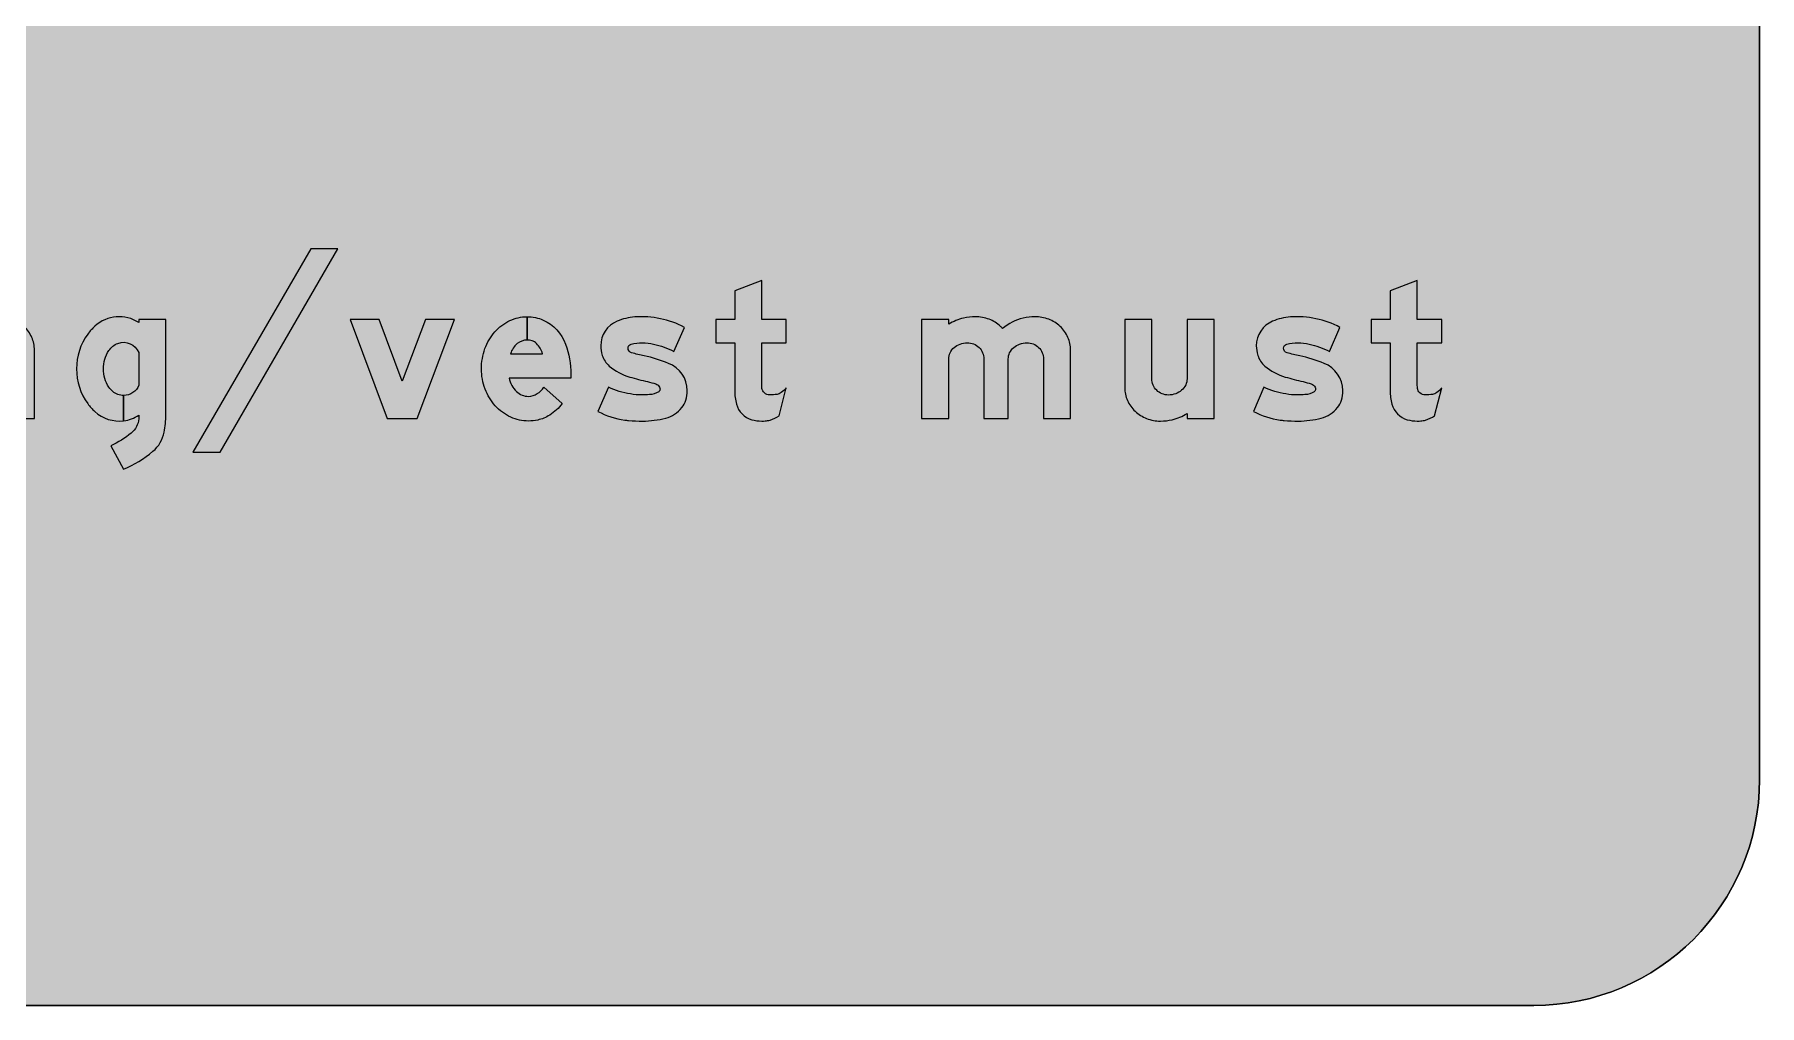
# Model space of a CAD drawing. Header units: millimetres. Extents: x 4906 to 5011, y 3241 to 3334.
# Drawn here: x 4972.64 to 5010.85, y 3246.85 to 3268.35 of the extents above; entities that cross this region are included whole.
import ezdxf

# ---------------------------------------------------------------- set-up
doc = ezdxf.new("R2010")
doc.units = ezdxf.units.MM
doc.layers.add('DIM', color=1, linetype='Continuous')
doc.layers.add('L18', color=4, linetype='Continuous')
doc.layers.add('GSCOLORFILL', color=7, linetype='Continuous', lineweight=0)

# ---------------------------------------------------------------- blocks, each defined once
blk = doc.blocks.new('*U322')
at = {"layer": 'GSCOLORFILL', "true_color": 0xf5f5f5, "transparency": 33554687}
blk.add_hatch(color=7, dxfattribs=at).paths.add_polyline_path([(-950.00000000001, -874.9999999999995), (950.0000000000091, -874.9999999999995, 0.414213562373095), (1050.000000000009, -774.9999999999995), (1050.000000000009, 775, 0.414213562373095), (950.0000000000091, 875), (-950.00000000001, 875, 0.414213562373095), (-1050.00000000001, 775), (-1050.00000000001, -775, 0.414213562373095)])
at = {"layer": 'GSCOLORFILL', "color": 7, "linetype": 'Continuous', "true_color": 0xf5f5f5, "transparency": 33554687}
for points in [[(-950.00000000001, -874.9999999999995), (950.0000000000091, -874.9999999999995, 0.414213562373095), (1050.000000000009, -774.9999999999995), (1050.000000000009, 775, 0.414213562373095), (950.0000000000091, 875), (-950.00000000001, 875, 0.414213562373095), (-1050.00000000001, 775), (-1050.00000000001, -775, 0.414213562373095), (-950.0000000000105, -875)], [(-950.00000000001, -874.9999999999995), (950.0000000000091, -874.9999999999995, 0.414213562373095), (1050.000000000009, -774.9999999999995), (1050.000000000009, 775, 0.414213562373095), (950.0000000000091, 875), (-950.00000000001, 875, 0.414213562373095), (-1050.00000000001, 775), (-1050.00000000001, -774.9999999999995, 0.414213562373095), (-950.0000000000105, -874.9999999999995)]]:
    blk.add_lwpolyline(points, format="xyb", close=True, dxfattribs=at).dxf.unprotected_set("ltscale", 0)
blk = doc.blocks.new('*U165')
at = {"layer": 'GSCOLORFILL', "linetype": 'Continuous'}
h = blk.add_hatch(color=0, dxfattribs=at)
edge = h.paths.add_edge_path()
edge.add_line((92, 0), (132, 0))
edge.add_line((132, 0), (132, 100.8830320548367))
edge.add_arc((86.07534682756113, 100.8830320548367), 45.92465317243887, 0, 23.93171822373219)
edge.add_arc((82.82425516028829, 99.44019281717665), 49.48153131130479, 23.9317182237323, 46.97501240943514)
edge.add_arc((80.730439071099, 97.19681228199994), 52.55021540077338, 46.97501240943514, 68.86358468613743)
edge.add_arc((79.37453284269009, 93.68953779756492), 56.31046220243508, 68.86358468613724, 90)
edge.add_arc((79.37453284269016, 69.99478146240604), 80.00521853759396, 90.00000000000006, 102.6042796135857)
edge.add_arc((78.69265252470947, 78.028513876337), 72.02451076747664, 103.4695365311017, 122.4942570075609)
edge.add_line((40, 138.7772487758923), (40, 146))
edge.add_line((40, 146), (0, 146))
edge.add_line((0, 146), (0, 0))
edge.add_line((0, 0), (40, 0))
edge.add_line((40, 0), (40, 87.71753286589909))
edge.add_arc((60.83417894850335, 87.71753286589907), 20.83417894850335, 154.5282720028093, 180, ccw=False)
edge.add_arc((64.03048830144326, 86.19490705822675), 24.37462847220524, 131.0076349936261, 154.5282720028095, ccw=False)
edge.add_arc((66.09710507856303, 83.81817613339857), 27.52419269484106, 109.80736038530819, 131.0076349936261, ccw=False)
edge.add_arc((67.43949500252651, 80.09104704004271), 31.48569518587881, 89.99999999999989, 109.80736038530819, ccw=False)
edge.add_arc((67.43949500252654, 86.30962031839455), 25.26712190752697, 68.08082655396481, 90, ccw=False)
edge.add_arc((67.71532962649242, 86.9951175565081), 24.52820973193388, 45.82979570204179, 68.0808265539651, ccw=False)
edge.add_arc((68.14207601105291, 87.43440733147506), 23.91576546252974, 23.092845889367595, 45.82979570204168, ccw=False)
edge.add_arc((68.80608426861333, 87.7175328658991), 23.19391573138667, 0, 23.092845889368277, ccw=False)
edge.add_line((92, 87.7175328658991), (92, 0))
at = {"layer": 'GSCOLORFILL', "color": 0}
blk.add_lwpolyline([(92, 0), (132, 0), (132, 100.8830320548367, 0.1048030179721755), (128.0518361595565, 119.5122594239381, 0.1008855307406956), (116.5863575327339, 135.6139731601839, 0.09579836817007248), (99.67950495013713, 146.2116879931507, 0.09248737428302214), (79.37453284269009, 150, 0.05505205982243612), (61.91610325133973, 148.0719114650645, 0.0832022013956986), (40, 138.7772487758923), (40, 146), (0, 146), (0, 0), (40, 0), (40, 87.71753286589909, -0.1116012735434615), (42.02513207801013, 96.67759805996153, -0.102989975481698), (48.03684201390564, 104.5885415981205, -0.09276840372104511), (56.77029056251172, 109.7139617844638, -0.08664174293623028), (67.43949500252654, 111.5767422259215, -0.09593311806680128), (76.87166745856348, 109.7502169884754, -0.09739464939670303), (84.80639463560613, 104.5885415981205, -0.09953542793436854), (90.14148262972458, 96.81470296034922, -0.1011039461656413), (92, 87.7175328658991)], format="xyb", close=True, dxfattribs=at)
blk = doc.blocks.new('*U166')
at = {"layer": 'GSCOLORFILL', "linetype": 'Continuous'}
h = blk.add_hatch(color=0, dxfattribs=at)
edge = h.paths.add_edge_path()
edge.add_line((92, 96.96907101081621), (92, 49.03092898918375))
edge.add_arc((69.65954803735139, 57.80043331409183), 23.99999999999983, 270.02387324215454, 338.5680439191352, ccw=False)
edge.add_line((69.66954803735138, 33.80043539742543), (69.66954803735138, -3.573189769877047))
edge.add_arc((62.99742505622353, 48.36448062052192), 52.36448062052196, 277.3203537392904, 303.63220885031)
edge.add_line((92.00000000000045, 4.765289374724446), (92, -0.5961538461539373))
edge.add_arc((61.57602362323368, 2.106248939403532), 30.54376072767438, 308.9309891776315, 354.9240369506624, ccw=False)
edge.add_arc((-13.71930590193001, 95.31756979823027), 150.3675354326558, 295.3190077031434, 308.9309891776316, ccw=False)
edge.add_line((50.58653846153834, -40.60576923076935), (69.5288461538463, -74.99999999999996))
edge.add_arc((10.2407554963178, 71.58986519008066), 158.1254763479349, 292.0208095466113, 310.504011416393)
edge.add_arc((80.46839128262309, -10.62447545274072), 50.00000000000007, 310.5040114163928, 348.7704622094159)
edge.add_arc((1.999999999999147, 4.954727656441462), 130.0000000000009, 348.7704622094162, 360)
edge.add_line((132, 4.954727656441493), (132, 146))
edge.add_line((132, 146), (92, 146))
edge.add_line((92, 146), (92, 141.2347106252758))
edge.add_arc((62.9974250562235, 97.63551937947835), 52.36448062052173, 56.36779114969037, 133.0636710014207)
edge.add_arc((68.29529853806469, 87.61571220766152), 63.37203257652439, 130.3765255821875, 144.5892179022557)
edge.add_arc((87.4820643758033, 73.00000000000048), 87.48206437580325, 144.0687898610058, 180.0000000000003)
edge.add_arc((87.48206437580485, 72.99999999999996), 87.4820643758048, 180, 215.9312101389945)
edge.add_arc((68.29529853806235, 58.38428779233616), 63.37203257652117, 215.4107820977447, 229.6234744178129)
edge.add_arc((62.99742505622349, 48.3644806205219), 52.36448062052195, 226.9363289985797, 277.3093222334741)
edge.add_line((69.65954803735139, -3.574473431724343), (69.65954803735139, 33.800433314092))
edge.add_arc((69.65954803735127, 57.80043331409189), 23.99999999999989, 249.1324274170193, 270.0000000000002, ccw=False)
edge.add_arc((71.08438489733498, 61.53805821801588), 28.00000000000002, 213.8535021597678, 249.1324274170193, ccw=False)
edge.add_arc((86.19322017684689, 71.67298584493246), 46.19323120026405, 178.3538113664254, 213.8535021597679, ccw=False)
edge.add_arc((86.19322017684811, 74.3270141550671), 46.19323120026529, 146.1464978402325, 181.646188633575, ccw=False)
edge.add_arc((71.08438489733494, 84.46194178198411), 27.99999999999998, 110.8675725829807, 146.1464978402321, ccw=False)
edge.add_arc((69.65954803735136, 88.19956668590815), 23.99999999999984, 21.43195608086461, 110.8675725829809, ccw=False)
at = {"layer": 'GSCOLORFILL', "color": 0}
blk.add_lwpolyline([(92, 96.96907101081621), (92, 49.03092898918375, -0.3083289023896013), (69.66954803735138, 33.80043539742543), (69.66954803735138, -3.573189769877047, 0.1153142115089289), (92.00000000000045, 4.765289374724446), (92, -0.5961538461539369, -0.203420709161922), (80.76923076923072, -21.65384615384625, -0.05946341080105919), (50.58653846153834, -40.60576923076935), (69.5288461538463, -74.99999999999996, 0.08082348706582156), (112.9434555127777, -48.64250016796412, 0.1685380103300383), (129.5111358342626, -20.36147739597986, 0.04903735144977058), (132, 4.954727656441493), (132, 146), (92, 146), (92, 141.2347106252758, 0.3477275210567068), (27.24239900127043, 135.8927663069119, 0.062094190308422), (16.64590247195298, 124.3356577262212, 0.1580767730378813), (5.684341886080801e-14, 72.99999999999999, 0.1580767730378813), (16.64590247195355, 21.66434227377793, 0.062094190308422), (27.24239900127054, 10.10723369308794, 0.2234027591822664), (69.65954803735139, -3.574473431724343), (69.65954803735139, 33.800433314092, -0.09130442022594537), (61.11052687744944, 35.37468389054875, -0.1551608275100334), (47.83137485367683, 45.94006078534734, -0.1561474372907168), (40.01905378314467, 72.9999999999996, -0.1561474372907167), (47.83137485367683, 100.0599392146526, -0.1551608275100335), (61.11052687744944, 110.6253161094512, -0.4113313956635899)], format="xyb", close=True, dxfattribs=at)
blk = doc.blocks.new('*U167')
at = {"layer": 'GSCOLORFILL', "linetype": 'Continuous'}
blk.add_hatch(color=0, dxfattribs=at).paths.add_polyline_path([(0, -50), (40, -50), (214, 249.9999999999999), (174, 249.9999999999999)])
at = {"layer": 'GSCOLORFILL', "color": 0}
blk.add_lwpolyline([(0, -50), (40, -50), (214, 249.9999999999999), (174, 249.9999999999999)], close=True, dxfattribs=at)
blk = doc.blocks.new('*U168')
at = {"layer": 'GSCOLORFILL', "linetype": 'Continuous'}
blk.add_hatch(color=0, dxfattribs=at).paths.add_polyline_path([(42.74411638848363, 146), (-5.684341886080801e-14, 146), (55, 0), (99, 0), (154, 146), (111.2558836115163, 146), (77, 55.0661998676112)])
at = {"layer": 'GSCOLORFILL', "color": 0}
blk.add_lwpolyline([(42.74411638848363, 146), (-5.684341886080801e-14, 146), (55, 0), (99, 0), (154, 146), (111.2558836115163, 146), (77, 55.0661998676112)], close=True, dxfattribs=at)
blk = doc.blocks.new('*U169')
at = {"layer": 'GSCOLORFILL', "linetype": 'Continuous'}
h = blk.add_hatch(color=0, dxfattribs=at)
edge = h.paths.add_edge_path()
edge.add_arc((69.51094197863642, 58.93000642673971), 62.9300064267397, 245.3524198280531, 269.9999999999999, ccw=False)
edge.add_arc((72.63933568098416, 65.74804630435064), 70.43150727187609, 222.073813879283, 245.3524198280533, ccw=False)
edge.add_arc((77.51231266798086, 70.14707514339402), 76.99636518675396, 200.5021246928769, 222.0738138792829, ccw=False)
edge.add_arc((85.14194428798147, 73.00000000000018), 85.14194428798149, 180.0000037301732, 200.5021246928769, ccw=False)
edge.add_arc((87.76867725509986, 72.99998880735697), 87.76867725509987, 160.0694722126277, 179.9999963119301, ccw=False)
edge.add_arc((77.81888288118054, 76.60776129168887), 77.18499026133541, 138.8014776948188, 160.0694722126275, ccw=False)
edge.add_arc((71.47230434682477, 82.1634816811312), 68.75023548491123, 115.32243421330139, 138.8014776948188, ccw=False)
edge.add_arc((67.40488682021514, 90.7594570579587), 59.24052055675507, 90.00000000000011, 115.3224342133012, ccw=False)
edge.add_line((67.4048868202151, 149.9999776147138), (67.40488682021504, 115.5))
edge.add_arc((67.40488682021505, 92.3147617089057), 23.18523829109428, 90.00000000000004, 129.2085956193348)
edge.add_arc((73.06702104089976, 86.30983722453084), 31.42300914462551, 130.2868481129732, 163.077719365007)
edge.add_line((43.00461354202127, 95.45626598523268), (90.38549341939148, 95.45626598523268))
edge.add_arc((52.74761479171672, 83.17935105482259), 39.58955099265591, 18.06555415785629, 43.33061273274367)
edge.add_arc((70.63420727500568, 100.0528755045983), 14.99999999999996, 43.3306127327434, 74.23414554342109)
edge.add_arc((67.40488682021513, 88.6146850335641), 26.88531496643589, 74.23414554342149, 89.97868881919163)
edge.add_line((67.41488682021509, 115.4999981402486), (67.41488682021509, 149.9999767706969))
edge.add_arc((67.40488682021511, 90.75945705795863), 59.24052055675513, 66.24132462757171, 89.99032827881211, ccw=False)
edge.add_arc((65.90311263088859, 88.40713072376718), 61.99999999999999, 19.990107920803098, 65.8469214734098, ccw=False)
edge.add_arc((2.000000000000043, 65.16079346208295), 130, 0, 19.990107920803098, ccw=False)
edge.add_line((132, 65.16079346208295), (132, 59.45626598523268))
edge.add_line((132, 59.45626598523268), (40.72380685113512, 59.45626598523268))
edge.add_arc((79.1502063285293, 67.93769328603152), 39.35127425960962, 192.446693405701, 226.289291064396)
edge.add_arc((69.85773911993658, 58.38709549362954), 26.02674593399157, 226.5475580031422, 269.2365315043568)
edge.add_arc((67.56222244513611, 60.99956596297852), 28.70313368140413, 273.8929323668316, 328.2837947233499)
edge.add_line((91.97890056262634, 45.90997641125676), (119.3616618950978, 21.66751851973623))
edge.add_arc((60.72839463861946, 67.6041252104245), 74.48511168968331, 302.59103158947534, 321.9228496470552, ccw=False)
edge.add_arc((71.2238339754233, 51.18720312719249), 54.99999999999982, 282.4742802128862, 302.59103158947516, ccw=False)
edge.add_arc((69.51094197863644, 58.93000642673961), 62.9300064267396, 269.9999999999999, 282.47428021288624, ccw=False)
at = {"layer": 'GSCOLORFILL', "color": 0}
blk.add_lwpolyline([(69.51094197863631, -3.999999999999993, -0.1079619072312502), (43.2668823086612, 1.733546388479652, -0.1019228298705658), (20.35928353887792, 18.55277784863587, -0.09440319960942407), (5.392958702656699, 43.17970531249913, -0.08969677617579692), (1.70530256582424e-13, 72.99999445693578, -0.08718320545468168), (5.256761353426839, 102.9186191460794, -0.09306643867387995), (19.74243426452929, 127.4472030443272, -0.1028065678962481), (42.06701566231183, 144.3078609652724, -0.1109417910759313), (67.4048868202151, 149.9999776147138), (67.40488682021504, 115.5, 0.1727686174700961), (52.74844151225409, 110.2798357568904, 0.1440615427713923), (43.00461354202127, 95.45626598523268), (90.38549341939148, 95.45626598523268, 0.1106883683500328), (81.54530066298446, 110.3459819880077, 0.1356653380362669), (74.70980871751306, 114.4885768343512, 0.06880680822069957), (67.41488682021509, 115.4999981402486), (67.41488682021509, 149.9999767706969, -0.1039970857664943), (91.27202029761679, 144.9793723604305, -0.2028017523414576), (124.1677153237576, 109.6023205800086, -0.0874451709761443), (132, 65.16079346208295), (132, 59.45626598523268), (40.72380685113512, 59.45626598523268, 0.1487489359934952), (51.95778614312979, 39.49309678132271, 0.1884502669332367), (69.51094197863688, 32.36266013653999, 0.241883257341195), (91.97890056262634, 45.90997641125676), (119.3616618950978, 21.66751851973623, -0.08455159468045045), (100.8489740678881, 4.847683551545018, -0.08800200969828328), (83.10390755337193, -2.514415580091438, -0.05448312901681575)], format="xyb", close=True, dxfattribs=at)
blk = doc.blocks.new('*U170')
at = {"layer": 'GSCOLORFILL', "linetype": 'Continuous'}
h = blk.add_hatch(color=0, dxfattribs=at)
edge = h.paths.add_edge_path()
edge.add_arc((57.04809869947276, 119.8328805938402), 123.5321927724528, 242.4961932683436, 261.8694965575901)
edge.add_arc((53.71998100542415, 96.53722157130275), 100.0000000000024, 261.8694965575902, 265.1519738482694)
edge.add_arc((66.21862231920029, 241.6474585865565), 245.6474585865565, 265.107608171087, 270.0000000000001)
edge.add_arc((66.21862231920042, 131.9747102902726), 135.9747102902726, 270, 284.4435322635993)
edge.add_arc((87.2590612707279, 46.34088427169955), 47.80953013638941, 285.6226736631587, 320.3523653819187)
edge.add_arc((101.1805741564732, 35.22608435564997), 29.99999999999998, 319.7323865260209, 343.6226527274166)
edge.add_arc((81.80400426282898, 40.92059556639213), 50.19601244732598, 343.6226527274163, 359.9999999999994)
edge.add_arc((89.00001671015495, 40.92059556639154), 43.00000000000001, 1.893539531289907e-14, 69.18818315342611)
edge.add_arc((16.05241641888303, -138.5133822483264), 236.6861660067048, 68.11449460139696, 77.23401985654974)
edge.add_arc((94.51345069635283, 239.4277879376127), 149.4137513972377, 252.5527129735471, 259.9161950224817, ccw=False)
edge.add_arc((51.47063191465703, 103.6643462865297), 6.999999999999889, 179.9999999999987, 255.4747783885001, ccw=False)
edge.add_arc((50.47063191465716, 103.6643462865299), 6.000000000000028, 102.54264727027169, 179.9999999999999, ccw=False)
edge.add_arc((65.64780095031338, 42.10628842555992), 69.40000000000022, 89.99999999999989, 103.73705193554952, ccw=False)
edge.add_arc((65.64780095031372, 45.79820099565288), 65.70808742990727, 75.32981732184709, 90.00000000000023, ccw=False)
edge.add_arc((61.02696965695392, 2.524341248836961), 108.9348976843505, 61.960118961990474, 78.7448742602677, ccw=False)
edge.add_line((112.2357431799014, 98.6725260875295), (127.765396080293, 134.3226644606046))
edge.add_arc((64.10131200426957, 12.89460858794806), 137.105391412052, 62.33221629363134, 93.9600594258144)
edge.add_arc((60.58404460477583, 66.43598350916228), 83.44915727455098, 94.08965739914548, 112.8040930515216)
edge.add_arc((43.43278835085897, 107.2290521135412), 39.19715124941032, 112.8040930515213, 179.9999999999999)
edge.add_arc((51.05550185413682, 107.229052113541), 46.81986475268818, 179.9999999999997, 197.7033940085153)
edge.add_arc((39.79538488486676, 103.6347554354414), 34.99999999999996, 197.7033940085154, 228.9800530521989)
edge.add_arc((67.94885695159381, 135.9988574342928), 77.89583998016634, 228.9800530521987, 254.4046679698572)
edge.add_arc((180.6814777892678, 523.286242251045), 481.25292436943, 253.8732627195755, 257.1126817232802)
edge.add_arc((23.27666724641634, -155.9827217344985), 216.0210395275996, 73.25621887920119, 76.59824136527482, ccw=False)
edge.add_arc((82.13062099668643, 41.27101212237104), 10.18575544192083, 28.380935658022793, 70.61944541562929, ccw=False)
edge.add_arc((84.50556633552358, 43.06024042338811), 7.259455561422927, -6.821210263296962e-13, 24.864253273064094, ccw=False)
edge.add_arc((87.14026439805514, 43.06024042338805), 4.62475749889137, 305.9611071235292, 359.99999999999966, ccw=False)
edge.add_arc((75.22760905289778, 62.12064011164888), 27.09249869824658, 271.5940234921716, 302.6799450747393, ccw=False)
edge.add_arc((64.94135319761187, 148.6960069178715), 114.1922925204953, 270, 275.54791453290073, ccw=False)
edge.add_arc((64.9413531976119, 125.4779451809503), 90.97423078357409, 259.298160210608, 270, ccw=False)
edge.add_arc((65.77137398291288, 153.4567410203305), 118.7013581719851, 244.9593251638854, 261.41282890968307, ccw=False)
edge.add_line((15.52965290039157, 45.91241576539187), (5.684341886080801e-14, 10.2622773923169))
at = {"layer": 'GSCOLORFILL', "color": 0}
blk.add_lwpolyline([(5.684341886080801e-14, 10.2622773923169, 0.0847339050038457), (39.57715238664395, -2.457628793048443, 0.01432348851223868), (45.26867214772892, -3.105015349554833, 0.02135032962812063), (66.21862231920045, -4, 0.06310536671966191), (100.1342132484514, 0.2976259876374812, 0.1527075565803294), (124.071588358597, 15.83532705228083, 0.1046201662672657), (129.9633399784606, 26.76721967789148, 0.07158154296650225), (132.000016710155, 40.92059556639155, 0.3114087542038766), (104.2779062178993, 81.11494955036741, 0.03981245015694775), (68.35282961608164, 92.32207421006899, -0.03214031166382581), (49.71498880493823, 96.88808498170275, -0.3417662096246649), (44.47063191465713, 103.6643462865299, -0.3514561393354569), (49.16763444178665, 109.5211540847843, -0.06001108108311035), (65.64780095031347, 111.5062884255601, -0.06409831628663638), (82.28867201293883, 109.3641837535197, -0.07336853364636661), (112.2357431799014, 98.6725260875295), (127.765396080293, 134.3226644606046, 0.138885296741723), (54.63266828484393, 149.6726519295844, 0.0818391088294697), (28.24069999400078, 143.362376309172, 0.3018983132132873), (4.235637101448646, 107.2290521135412, 0.07739963479117314), (6.452863445709056, 92.99162318599028, 0.1373237408913014), (16.82412420338716, 77.22791573994759, 0.1113931483884311), (47.00723421257834, 60.97079386290355, 0.01413557325089771), (73.34554027579202, 54.15579799035581, -0.01458335771775569), (85.5106722244692, 50.87959514070334, -0.186415696591001), (91.09211770660357, 46.11262245786521, -0.1089184394422165), (91.76502189694651, 43.06024042338802, -0.240258249844662), (89.8560882572728, 39.31688862463122, -0.1364758940213938), (75.9812510998998, 35.03862561162538, -0.02421207337799446), (64.94135319761187, 34.5037143973762, -0.0467295542745229), (48.04760526388586, 36.08604427592016, -0.07191554887824611), (15.52965290039157, 45.91241576539187)], format="xyb", close=True, dxfattribs=at)
blk = doc.blocks.new('*U171')
at = {"layer": 'GSCOLORFILL', "linetype": 'Continuous'}
h = blk.add_hatch(color=0, dxfattribs=at)
edge = h.paths.add_edge_path()
edge.add_line((68, 52.99999999999999), (68, 111.5))
edge.add_line((68, 111.5), (104, 111.5))
edge.add_line((104, 111.5), (104, 146))
edge.add_line((104, 146), (68, 146))
edge.add_line((68, 146), (68, 203.5))
edge.add_line((68, 203.5), (28, 188.3275862068966))
edge.add_line((28, 188.3275862068966), (28, 146))
edge.add_line((28, 146), (0, 146))
edge.add_line((0, 146), (0, 111.5))
edge.add_line((0, 111.5), (28, 111.5))
edge.add_line((28, 111.5), (28, 40.91222565779496))
edge.add_arc((105.6119728999063, 40.91222565779493), 77.61197289990635, 180, 194.8912891711784)
edge.add_arc((62.01507835894704, 29.31908607844212), 32.50000000000001, 194.8912891711785, 254.4117455588816)
edge.add_arc((67.99911414585435, 50.76846925067384), 54.76846925067381, 254.4117455588815, 269.9999999999999)
edge.add_arc((67.99911414585436, 74.87738403534384), 78.87738403534381, 269.9999999999999, 273.6750444684201)
edge.add_arc((70.97179565274702, 28.59536901200752), 32.50000000000014, 273.67504446842, 286.3959137774562)
edge.add_arc((66.71438502593762, 43.06461917661871), 47.58259744113641, 286.3959137774563, 304.2199766953885)
edge.add_line((93.47349185111375, 3.71930457419046), (104, 45.1230310198386))
edge.add_arc((77.67322203170404, 64.75520438853695), 32.84085061886464, 305.21886260935764, 323.28769341919633, ccw=False)
edge.add_arc((87.96206379437113, 50.18003077079084), 14.99999999999994, 279.6926749307471, 305.2188626093572, ccw=False)
edge.add_arc((79.85242513620081, 97.65991957089153), 63.16747948186632, 269.99999999999966, 279.6926749307471, ccw=False)
edge.add_arc((79.85242513620055, 46.53467689908869), 12.04223681006348, 227.9583906473345, 269.9999999999998, ccw=False)
edge.add_arc((79.48930534835361, 46.13198001821947), 11.50000000000001, 189.7433781117018, 227.9583906473347, ccw=False)
edge.add_arc((318.3927246100371, 53.0000000000004), 250.3927246100371, 180.0000000000001, 182.0173209917217, ccw=False)
at = {"layer": 'GSCOLORFILL', "color": 0}
blk.add_lwpolyline([(68, 52.99999999999999), (68, 111.5), (104, 111.5), (104, 146), (68, 146), (68, 203.5), (28, 188.3275862068966), (28, 146), (0, 146), (0, 111.5), (28, 111.5), (28, 40.91222565779496, 0.06506709937490147), (30.6065856351868, 20.96704532054943, 0.2657078142419267), (53.28160140167478, -1.985488351452229, 0.06812167302049194), (67.99911414585432, -3.999999999999972, 0.01603678109164125), (73.0549694018394, -3.837798997471623, 0.05556233446018888), (80.14566944413548, -2.582989502508358, 0.07792932807971858), (93.47349185111375, 3.71930457419046), (104, 45.1230310198386, -0.07900390527946087), (96.61258330922055, 37.92570450929414, -0.1118418647005845), (90.48751418498892, 35.39415574343697, -0.04231750593531342), (79.85242513620051, 34.49244008902522, -0.1855268428217181), (71.78809900688339, 37.59140504424383, -0.1683072020374533), (68.15518566276643, 44.18577063770942, -0.008802450680383007)], format="xyb", close=True, dxfattribs=at)
blk = doc.blocks.new('*U173')
at = {"layer": 'GSCOLORFILL', "linetype": 'Continuous'}
h = blk.add_hatch(color=0, dxfattribs=at)
edge = h.paths.add_edge_path()
edge.add_arc((155.7153296264924, 86.99511755650809), 24.5282097319339, 45.82979570204179, 68.0808265539651, ccw=False)
edge.add_arc((156.1420760110529, 87.43440733147503), 23.9157654625298, 23.092845889367595, 45.82979570204162, ccw=False)
edge.add_arc((156.8060842686133, 87.7175328658991), 23.19391573138671, 0, 23.09284588936822, ccw=False)
edge.add_line((180, 87.7175328658991), (180, 0))
edge.add_line((180, 0), (220, 0))
edge.add_line((220, 0), (220, 100.8830320548367))
edge.add_arc((174.0753468275611, 100.8830320548367), 45.92465317243887, 0, 23.93171822373219)
edge.add_arc((170.8242551602883, 99.44019281717675), 49.48153131130478, 23.93171822373218, 46.97501240943499)
edge.add_arc((168.730439071099, 97.19681228199977), 52.55021540077355, 46.97501240943522, 68.8635846861375)
edge.add_arc((167.3745328426901, 93.68953779756492), 56.31046220243508, 68.86358468613724, 90)
edge.add_arc((167.3745328426902, 69.99478146240631), 80.00521853759369, 90.00000000000007, 102.6042796135857)
edge.add_arc((166.6926525247094, 78.0285138763368), 72.0245107674768, 103.4695365311015, 130.8206849945816)
edge.add_arc((82.82425516028852, 99.44019281717684), 49.48153131130454, 41.97494773133587, 46.97501240943514)
edge.add_arc((80.73043907109901, 97.19681228199977), 52.55021540077354, 46.97501240943524, 68.86358468613751)
edge.add_arc((79.37453284269009, 93.68953779756492), 56.31046220243508, 68.86358468613724, 90)
edge.add_arc((79.37453284269016, 69.99478146240604), 80.00521853759396, 90.00000000000006, 102.6042796135857)
edge.add_arc((78.69265252470946, 78.02851387633706), 72.02451076747658, 103.4695365311017, 122.4942570075609)
edge.add_line((40, 138.7772487758923), (40, 146))
edge.add_line((40, 146), (0, 146))
edge.add_line((0, 146), (0, 0))
edge.add_line((0, 0), (40, 0))
edge.add_line((40, 0), (40, 87.71753286589909))
edge.add_arc((60.83417894850335, 87.71753286589907), 20.83417894850335, 154.5282720028093, 180, ccw=False)
edge.add_arc((64.03048830144328, 86.19490705822676), 24.37462847220526, 131.0076349936262, 154.5282720028096, ccw=False)
edge.add_arc((66.09710507856302, 83.81817613339862), 27.52419269484101, 109.80736038530819, 131.0076349936262, ccw=False)
edge.add_arc((67.43949500252643, 80.0910470400427), 31.48569518587881, 89.99999999999977, 109.8073603853079, ccw=False)
edge.add_arc((67.43949500252666, 86.30962031839456), 25.26712190752694, 68.08082655396498, 90.00000000000028, ccw=False)
edge.add_arc((67.71532962649229, 86.99511755650809), 24.52820973193397, 45.82979570204162, 68.08082655396481, ccw=False)
edge.add_arc((68.1420760110529, 87.43440733147501), 23.91576546252978, 23.09284588936771, 45.82979570204168, ccw=False)
edge.add_arc((68.80608426861329, 87.7175328658991), 23.19391573138671, 0, 23.09284588936822, ccw=False)
edge.add_line((92, 87.7175328658991), (92, 0))
edge.add_line((92, 0), (128, 0))
edge.add_line((128, 0), (128, 87.71753286589909))
edge.add_arc((148.8341789485033, 87.71753286589919), 20.83417894850334, 154.5282720028097, 180.0000000000003, ccw=False)
edge.add_arc((152.0304883014433, 86.19490705822646), 24.37462847220541, 131.0076349936256, 154.528272002809, ccw=False)
edge.add_arc((154.0971050785631, 83.81817613339872), 27.52419269484096, 109.80736038530841, 131.0076349936264, ccw=False)
edge.add_arc((155.4394950025264, 80.09104704004267), 31.48569518587882, 89.99999999999977, 109.8073603853079, ccw=False)
edge.add_arc((155.4394950025266, 86.30962031839454), 25.26712190752696, 68.08082655396493, 90.00000000000011, ccw=False)
at = {"layer": 'GSCOLORFILL', "color": 0}
blk.add_lwpolyline([(164.8716674585635, 109.7502169884754, -0.09739464939670292), (172.8063946356061, 104.5885415981205, -0.0995354279343683), (178.1414826297246, 96.81470296034922, -0.1011039461656411), (180, 87.7175328658991), (180, 0), (220, 0), (220, 100.8830320548367, 0.1048030179721755), (216.0518361595565, 119.5122594239381, 0.1008855307406954), (204.5863575327339, 135.6139731601839, 0.09579836817007242), (187.6795049501371, 146.2116879931507, 0.09248737428302214), (167.3745328426901, 150, 0.05505205982243612), (149.9161032513398, 148.0719114650645, 0.1199117204326835), (119.6106725914451, 132.5337183696518, 0.02182035996796309), (116.5863575327339, 135.6139731601839, 0.09579836817007242), (99.67950495013713, 146.2116879931507, 0.09248737428302214), (79.37453284269009, 150, 0.05505205982243612), (61.91610325133973, 148.0719114650645, 0.08320220139569866), (40, 138.7772487758923), (40, 146), (0, 146), (0, 0), (40, 0), (40, 87.71753286589909, -0.1116012735434615), (42.02513207801013, 96.67759805996153, -0.102989975481698), (48.03684201390564, 104.5885415981205, -0.09276840372104522), (56.77029056251172, 109.7139617844638, -0.08664174293623021), (67.43949500252654, 111.5767422259215, -0.09593311806680128), (76.87166745856348, 109.7502169884755, -0.09739464939670292), (84.80639463560613, 104.5885415981205, -0.0995354279343683), (90.14148262972458, 96.81470296034922, -0.1011039461656411), (92, 87.7175328658991), (92, 0), (128, 0), (128, 87.71753286589909, -0.1116012735434615), (130.0251320780101, 96.67759805996153, -0.102989975481698), (136.0368420139057, 104.5885415981205, -0.09276840372104506), (144.7702905625117, 109.7139617844638, -0.08664174293623021), (155.4394950025265, 111.5767422259215, -0.09593311806680128)], format="xyb", close=True, dxfattribs=at)
blk = doc.blocks.new('*U174')
at = {"layer": 'GSCOLORFILL', "linetype": 'Continuous'}
h = blk.add_hatch(color=0, dxfattribs=at)
edge = h.paths.add_edge_path()
edge.add_line((40.00000000000003, 146), (2.842170943040401e-14, 146))
edge.add_line((2.842170943040401e-14, 146), (2.842170943040401e-14, 45.11696794516328))
edge.add_arc((45.92465317243888, 45.11696794516322), 45.92465317243885, 179.9999999999999, 203.9317182237321)
edge.add_arc((49.17574483971168, 46.55980718282333), 49.48153131130476, 203.9317182237323, 226.9750124094351)
edge.add_arc((51.26956092890108, 48.80318771800005), 52.55021540077343, 226.9750124094351, 248.8635846861374)
edge.add_arc((52.62546715730991, 52.31046220243505), 56.31046220243508, 248.8635846861373, 270)
edge.add_arc((52.62546715730984, 76.00521853759392), 80.00521853759395, 270.0000000000001, 282.6042796135857)
edge.add_arc((53.30734747529052, 67.97148612366297), 72.02451076747664, 283.4695365311017, 302.4942570075609)
edge.add_line((92, 7.222751224107633), (92, -3.552713678800501e-14))
edge.add_line((92, -3.552713678800501e-14), (132, -7.105427357601002e-15))
edge.add_line((132, -7.105427357601002e-15), (132, 146))
edge.add_line((132, 146), (92, 146))
edge.add_line((92, 146), (92, 58.28246713410087))
edge.add_arc((71.16582105149665, 58.28246713410089), 20.83417894850335, 334.52827200280933, 359.99999999999994, ccw=False)
edge.add_arc((67.96951169855674, 59.80509294177322), 24.37462847220524, 311.0076349936261, 334.5282720028095, ccw=False)
edge.add_arc((65.90289492143697, 62.18182386660138), 27.52419269484104, 289.80736038530813, 311.00763499362614, ccw=False)
edge.add_arc((64.56050499747353, 65.90895295995726), 31.4856951858788, 269.9999999999999, 289.807360385308, ccw=False)
edge.add_arc((64.56050499747346, 59.69037968160544), 25.26712190752698, 248.0808265539648, 270, ccw=False)
edge.add_arc((64.2846703735076, 59.00488244349179), 24.52820973193381, 225.8297957020417, 248.08082655396498, ccw=False)
edge.add_arc((63.85792398894711, 58.565592668525), 23.91576546252979, 203.0928458893677, 225.8297957020418, ccw=False)
edge.add_arc((63.19391573138667, 58.28246713410087), 23.19391573138667, 180, 203.0928458893683, ccw=False)
edge.add_line((40, 58.28246713410088), (40.00000000000003, 146))
at = {"layer": 'GSCOLORFILL', "color": 0}
blk.add_lwpolyline([(40.00000000000003, 146), (2.842170943040401e-14, 146), (2.842170943040401e-14, 45.11696794516329, 0.1048030179721755), (3.948163840443499, 26.48774057606185, 0.1008855307406956), (15.41364246726613, 10.38602683981605, 0.09579836817007248), (32.32049504986287, -0.2116879931506972, 0.09248737428302214), (52.62546715730991, -4.000000000000036, 0.05505205982243612), (70.08389674866027, -2.071911465064524, 0.0832022013956986), (92, 7.222751224107633), (92, -3.552713678800501e-14), (132, -7.105427357601002e-15), (132, 146), (92, 146), (92, 58.28246713410088, -0.1116012735434615), (89.97486792198987, 49.32240194003844, -0.102989975481698), (83.96315798609436, 41.41145840187946, -0.09276840372104511), (75.22970943748828, 36.28603821553616, -0.08664174293623028), (64.56050499747346, 34.42325777407846, -0.09593311806680128), (55.12833254143652, 36.24978301152453, -0.09739464939670303), (47.1936053643939, 41.41145840187948, -0.09953542793436854), (41.85851737027542, 49.18529703965076, -0.1011039461656413), (40, 58.28246713410088)], format="xyb", close=True, dxfattribs=at)
blk = doc.blocks.new('*U175')
at = {"layer": 'GSCOLORFILL', "linetype": 'Continuous'}
h = blk.add_hatch(color=0, dxfattribs=at)
edge = h.paths.add_edge_path()
edge.add_arc((57.04809869947276, 119.8328805938402), 123.5321927724528, 242.4961932683436, 261.8694965575901)
edge.add_arc((53.71998100542415, 96.53722157130275), 100.0000000000024, 261.8694965575902, 265.1519738482694)
edge.add_arc((66.21862231920029, 241.6474585865565), 245.6474585865565, 265.107608171087, 270.0000000000001)
edge.add_arc((66.21862231920042, 131.9747102902726), 135.9747102902726, 270, 284.4435322635993)
edge.add_arc((87.2590612707279, 46.34088427169955), 47.80953013638941, 285.6226736631587, 320.3523653819187)
edge.add_arc((101.1805741564732, 35.22608435564997), 29.99999999999998, 319.7323865260209, 343.6226527274166)
edge.add_arc((81.80400426282898, 40.92059556639213), 50.19601244732598, 343.6226527274163, 359.9999999999994)
edge.add_arc((89.00001671015495, 40.92059556639154), 43.00000000000001, 1.893539531289907e-14, 69.18818315342611)
edge.add_arc((16.05241641888303, -138.5133822483264), 236.6861660067048, 68.11449460139696, 77.23401985654974)
edge.add_arc((94.51345069635283, 239.4277879376127), 149.4137513972377, 252.5527129735471, 259.9161950224817, ccw=False)
edge.add_arc((51.47063191465703, 103.6643462865297), 6.999999999999889, 179.9999999999987, 255.4747783885001, ccw=False)
edge.add_arc((50.47063191465716, 103.6643462865299), 6.000000000000028, 102.54264727027169, 179.9999999999999, ccw=False)
edge.add_arc((65.64780095031338, 42.10628842555992), 69.40000000000022, 89.99999999999989, 103.73705193554952, ccw=False)
edge.add_arc((65.64780095031372, 45.79820099565288), 65.70808742990727, 75.32981732184709, 90.00000000000023, ccw=False)
edge.add_arc((61.02696965695392, 2.524341248836961), 108.9348976843505, 61.960118961990474, 78.7448742602677, ccw=False)
edge.add_line((112.2357431799014, 98.6725260875295), (127.765396080293, 134.3226644606046))
edge.add_arc((64.10131200426957, 12.89460858794806), 137.105391412052, 62.33221629363134, 93.9600594258144)
edge.add_arc((60.58404460477583, 66.43598350916228), 83.44915727455098, 94.08965739914548, 112.8040930515216)
edge.add_arc((43.43278835085897, 107.2290521135412), 39.19715124941032, 112.8040930515213, 179.9999999999999)
edge.add_arc((51.05550185413682, 107.229052113541), 46.81986475268818, 179.9999999999997, 197.7033940085153)
edge.add_arc((39.79538488486676, 103.6347554354414), 34.99999999999996, 197.7033940085154, 228.9800530521989)
edge.add_arc((67.94885695159381, 135.9988574342928), 77.89583998016634, 228.9800530521987, 254.4046679698572)
edge.add_arc((180.6814777892678, 523.286242251045), 481.25292436943, 253.8732627195755, 257.1126817232802)
edge.add_arc((23.27666724641634, -155.9827217344985), 216.0210395275996, 73.25621887920119, 76.59824136527482, ccw=False)
edge.add_arc((82.13062099668643, 41.27101212237104), 10.18575544192083, 28.380935658022793, 70.61944541562929, ccw=False)
edge.add_arc((84.50556633552358, 43.06024042338811), 7.259455561422927, -6.821210263296962e-13, 24.864253273064094, ccw=False)
edge.add_arc((87.14026439805514, 43.06024042338805), 4.62475749889137, 305.9611071235292, 359.99999999999966, ccw=False)
edge.add_arc((75.22760905289778, 62.12064011164888), 27.09249869824658, 271.5940234921716, 302.6799450747393, ccw=False)
edge.add_arc((64.94135319761187, 148.6960069178715), 114.1922925204953, 270, 275.54791453290073, ccw=False)
edge.add_arc((64.9413531976119, 125.4779451809503), 90.97423078357409, 259.298160210608, 270, ccw=False)
edge.add_arc((65.77137398291288, 153.4567410203305), 118.7013581719851, 244.9593251638854, 261.41282890968307, ccw=False)
edge.add_line((15.52965290039157, 45.91241576539187), (5.684341886080801e-14, 10.2622773923169))
at = {"layer": 'GSCOLORFILL', "color": 0}
blk.add_lwpolyline([(5.684341886080801e-14, 10.2622773923169, 0.0847339050038457), (39.57715238664395, -2.457628793048443, 0.01432348851223868), (45.26867214772892, -3.105015349554833, 0.02135032962812063), (66.21862231920045, -4, 0.06310536671966191), (100.1342132484514, 0.2976259876374812, 0.1527075565803294), (124.071588358597, 15.83532705228083, 0.1046201662672657), (129.9633399784606, 26.76721967789148, 0.07158154296650225), (132.000016710155, 40.92059556639155, 0.3114087542038766), (104.2779062178993, 81.11494955036741, 0.03981245015694775), (68.35282961608164, 92.32207421006899, -0.03214031166382581), (49.71498880493823, 96.88808498170275, -0.3417662096246649), (44.47063191465713, 103.6643462865299, -0.3514561393354569), (49.16763444178665, 109.5211540847843, -0.06001108108311035), (65.64780095031347, 111.5062884255601, -0.06409831628663638), (82.28867201293883, 109.3641837535197, -0.07336853364636661), (112.2357431799014, 98.6725260875295), (127.765396080293, 134.3226644606046, 0.138885296741723), (54.63266828484393, 149.6726519295844, 0.0818391088294697), (28.24069999400078, 143.362376309172, 0.3018983132132873), (4.235637101448646, 107.2290521135412, 0.07739963479117314), (6.452863445709056, 92.99162318599028, 0.1373237408913014), (16.82412420338716, 77.22791573994759, 0.1113931483884311), (47.00723421257834, 60.97079386290355, 0.01413557325089771), (73.34554027579202, 54.15579799035581, -0.01458335771775569), (85.5106722244692, 50.87959514070334, -0.186415696591001), (91.09211770660357, 46.11262245786521, -0.1089184394422165), (91.76502189694651, 43.06024042338802, -0.240258249844662), (89.8560882572728, 39.31688862463122, -0.1364758940213938), (75.9812510998998, 35.03862561162538, -0.02421207337799446), (64.94135319761187, 34.5037143973762, -0.0467295542745229), (48.04760526388586, 36.08604427592016, -0.07191554887824611), (15.52965290039157, 45.91241576539187)], format="xyb", close=True, dxfattribs=at)
blk = doc.blocks.new('*U176')
at = {"layer": 'GSCOLORFILL', "linetype": 'Continuous'}
h = blk.add_hatch(color=0, dxfattribs=at)
edge = h.paths.add_edge_path()
edge.add_line((68, 52.99999999999999), (68, 111.5))
edge.add_line((68, 111.5), (104, 111.5))
edge.add_line((104, 111.5), (104, 146))
edge.add_line((104, 146), (68, 146))
edge.add_line((68, 146), (68, 203.5))
edge.add_line((68, 203.5), (28, 188.3275862068966))
edge.add_line((28, 188.3275862068966), (28, 146))
edge.add_line((28, 146), (0, 146))
edge.add_line((0, 146), (0, 111.5))
edge.add_line((0, 111.5), (28, 111.5))
edge.add_line((28, 111.5), (28, 40.91222565779496))
edge.add_arc((105.6119728999063, 40.91222565779493), 77.61197289990635, 180, 194.8912891711784)
edge.add_arc((62.01507835894704, 29.31908607844212), 32.50000000000001, 194.8912891711785, 254.4117455588816)
edge.add_arc((67.99911414585435, 50.76846925067384), 54.76846925067381, 254.4117455588815, 269.9999999999999)
edge.add_arc((67.99911414585436, 74.87738403534384), 78.87738403534381, 269.9999999999999, 273.6750444684201)
edge.add_arc((70.97179565274702, 28.59536901200752), 32.50000000000014, 273.67504446842, 286.3959137774562)
edge.add_arc((66.71438502593762, 43.06461917661871), 47.58259744113641, 286.3959137774563, 304.2199766953885)
edge.add_line((93.47349185111375, 3.71930457419046), (104, 45.1230310198386))
edge.add_arc((77.67322203170404, 64.75520438853695), 32.84085061886464, 305.21886260935764, 323.28769341919633, ccw=False)
edge.add_arc((87.96206379437113, 50.18003077079084), 14.99999999999994, 279.6926749307471, 305.2188626093572, ccw=False)
edge.add_arc((79.85242513620081, 97.65991957089153), 63.16747948186632, 269.99999999999966, 279.6926749307471, ccw=False)
edge.add_arc((79.85242513620055, 46.53467689908869), 12.04223681006348, 227.9583906473345, 269.9999999999998, ccw=False)
edge.add_arc((79.48930534835361, 46.13198001821947), 11.50000000000001, 189.7433781117018, 227.9583906473347, ccw=False)
edge.add_arc((318.3927246100371, 53.0000000000004), 250.3927246100371, 180.0000000000001, 182.0173209917217, ccw=False)
at = {"layer": 'GSCOLORFILL', "color": 0}
blk.add_lwpolyline([(68, 52.99999999999999), (68, 111.5), (104, 111.5), (104, 146), (68, 146), (68, 203.5), (28, 188.3275862068966), (28, 146), (0, 146), (0, 111.5), (28, 111.5), (28, 40.91222565779496, 0.06506709937490147), (30.6065856351868, 20.96704532054943, 0.2657078142419267), (53.28160140167478, -1.985488351452229, 0.06812167302049194), (67.99911414585432, -3.999999999999972, 0.01603678109164125), (73.0549694018394, -3.837798997471623, 0.05556233446018888), (80.14566944413548, -2.582989502508358, 0.07792932807971858), (93.47349185111375, 3.71930457419046), (104, 45.1230310198386, -0.07900390527946087), (96.61258330922055, 37.92570450929414, -0.1118418647005845), (90.48751418498892, 35.39415574343697, -0.04231750593531342), (79.85242513620051, 34.49244008902522, -0.1855268428217181), (71.78809900688339, 37.59140504424383, -0.1683072020374533), (68.15518566276643, 44.18577063770942, -0.008802450680383007)], format="xyb", close=True, dxfattribs=at)
blk = doc.blocks.new('*U142')
at = {"color": 28, "true_color": 0x0a0a0a}
for name, p, xscale, yscale, zscale in [('*U167', (1167, 2.130885430516394e-15), 0.3, 0.3, 0.3), ('*U171', (1398.6, 2.130885430516394e-15), 0.3, 0.3, 0.3), ('*U176', (1689, 3.012631125902489e-15), 0.3, 0.3, 0.3), ('*U165', (1057.2, 2.130885430516394e-15), 0.2999999999999995, 0.2999999999999995, 0.2999999999999995), ('*U166', (1115.4, 2.130885430516394e-15), 0.2999999999999995, 0.2999999999999995, 0.2999999999999995), ('*U168', (1236.6, 2.130885430516394e-15), 0.3, 0.3, 0.3), ('*U169', (1294.8, 2.130885430516394e-15), 0.3, 0.3, 0.3), ('*U170', (1346.4, 2.130885430516394e-15), 0.2999999620223798, 0.3, 0.2999999620223798), ('*U173', (1489.8, 3.012631125902489e-15), 0.3, 0.3, 0.3), ('*U174', (1579.8, 3.012631125902489e-15), 0.3, 0.3, 0.3), ('*U175', (1636.8, 3.012631125902489e-15), 0.2999999620223798, 0.3, 0.2999999620223798)]:
    blk.add_blockref(name, p, dxfattribs=dict(at, xscale=xscale, yscale=yscale, zscale=zscale))
blk = doc.blocks.new('*U138')
blk.add_blockref('*U142', (149, 0))

msp = doc.modelspace()

# ---------------------------------------------------------------- linework, layer by layer
at = {"layer": 'L18'}
msp.add_lwpolyline([(4910.850958860782, 3334.350439407064), (5005.850958860783, 3334.350439407064, -0.414213562373095), (5010.850958860783, 3329.350439407064), (5010.850958860783, 3251.850439407064, -0.414213562373095), (5005.850958860783, 3246.850439407064), (4910.850958860782, 3246.850439407064, -0.414213562373095), (4905.850958860782, 3251.850439407064), (4905.850958860782, 3329.350439407064, -0.414213562373095)], format="xyb", close=True, dxfattribs=at)

# ---------------------------------------------------------------- block references
at = {"xscale": 0.05, "yscale": 0.05, "zscale": 0.05}
msp.add_blockref('*U138', (4910.350958860782, 3259.850439407064), dxfattribs=at)
at = {"layer": 'DIM', "xscale": 0.05, "yscale": 0.05, "zscale": 0.05}
msp.add_blockref('*U322', (4958.350958860783, 3290.600439407064), dxfattribs=at)

doc.saveas('drawing.dxf')
